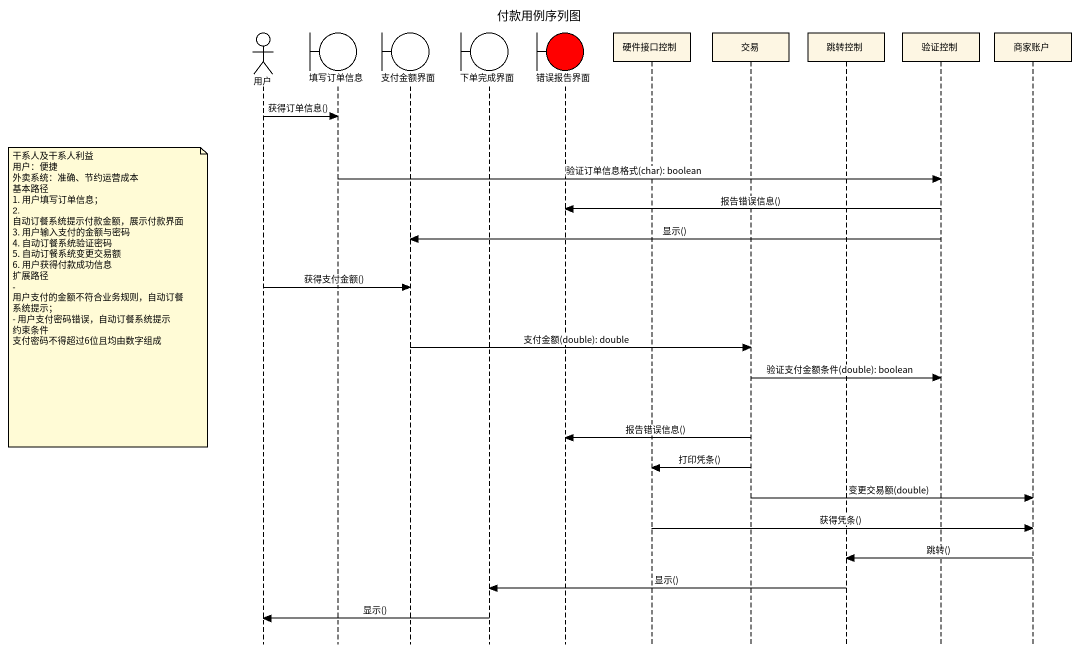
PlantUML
@startuml
title 付款用例序列图
hide footbox
actor 用户
boundary 填写订单信息
boundary 支付金额界面
boundary 下单完成界面
boundary 错误报告界面 #FF0000
participant 硬件接口控制
participant 交易
participant 跳转控制
participant 验证控制
participant 商家账户

用户 -> 填写订单信息 : 获得订单信息()
填写订单信息 -> 验证控制 : 验证订单信息格式(char): boolean
验证控制 -> 错误报告界面 : 报告错误信息()
验证控制 -> 支付金额界面 : 显示()
用户 -> 支付金额界面 : 获得支付金额()
note left of 用户
  干系人及干系人利益
  用户：便捷
  外卖系统：准确、节约运营成本
  基本路径
  1. 用户填写订单信息；
  2. 自动订餐系统提示付款金额，展示付款界面
  3. 用户输入支付的金额与密码
  4. 自动订餐系统验证密码
  5. 自动订餐系统变更交易额
  6. 用户获得付款成功信息
  扩展路径
  - 用户支付的金额不符合业务规则，自动订餐系统提示；
  - 用户支付密码错误，自动订餐系统提示
  约束条件
  支付密码不得超过6位且均由数字组成
end note
支付金额界面 -> 交易 : 支付金额(double): double
交易 -> 验证控制 : 验证支付金额条件(double): boolean
交易 -> 错误报告界面 : 报告错误信息()
交易 -> 硬件接口控制 : 打印凭条()
交易 -> 商家账户 : 变更交易额(double)
硬件接口控制 -> 商家账户 : 获得凭条()
商家账户 -> 跳转控制 : 跳转()
跳转控制 -> 下单完成界面 : 显示()
下单完成界面 -> 用户 : 显示()
@enduml
